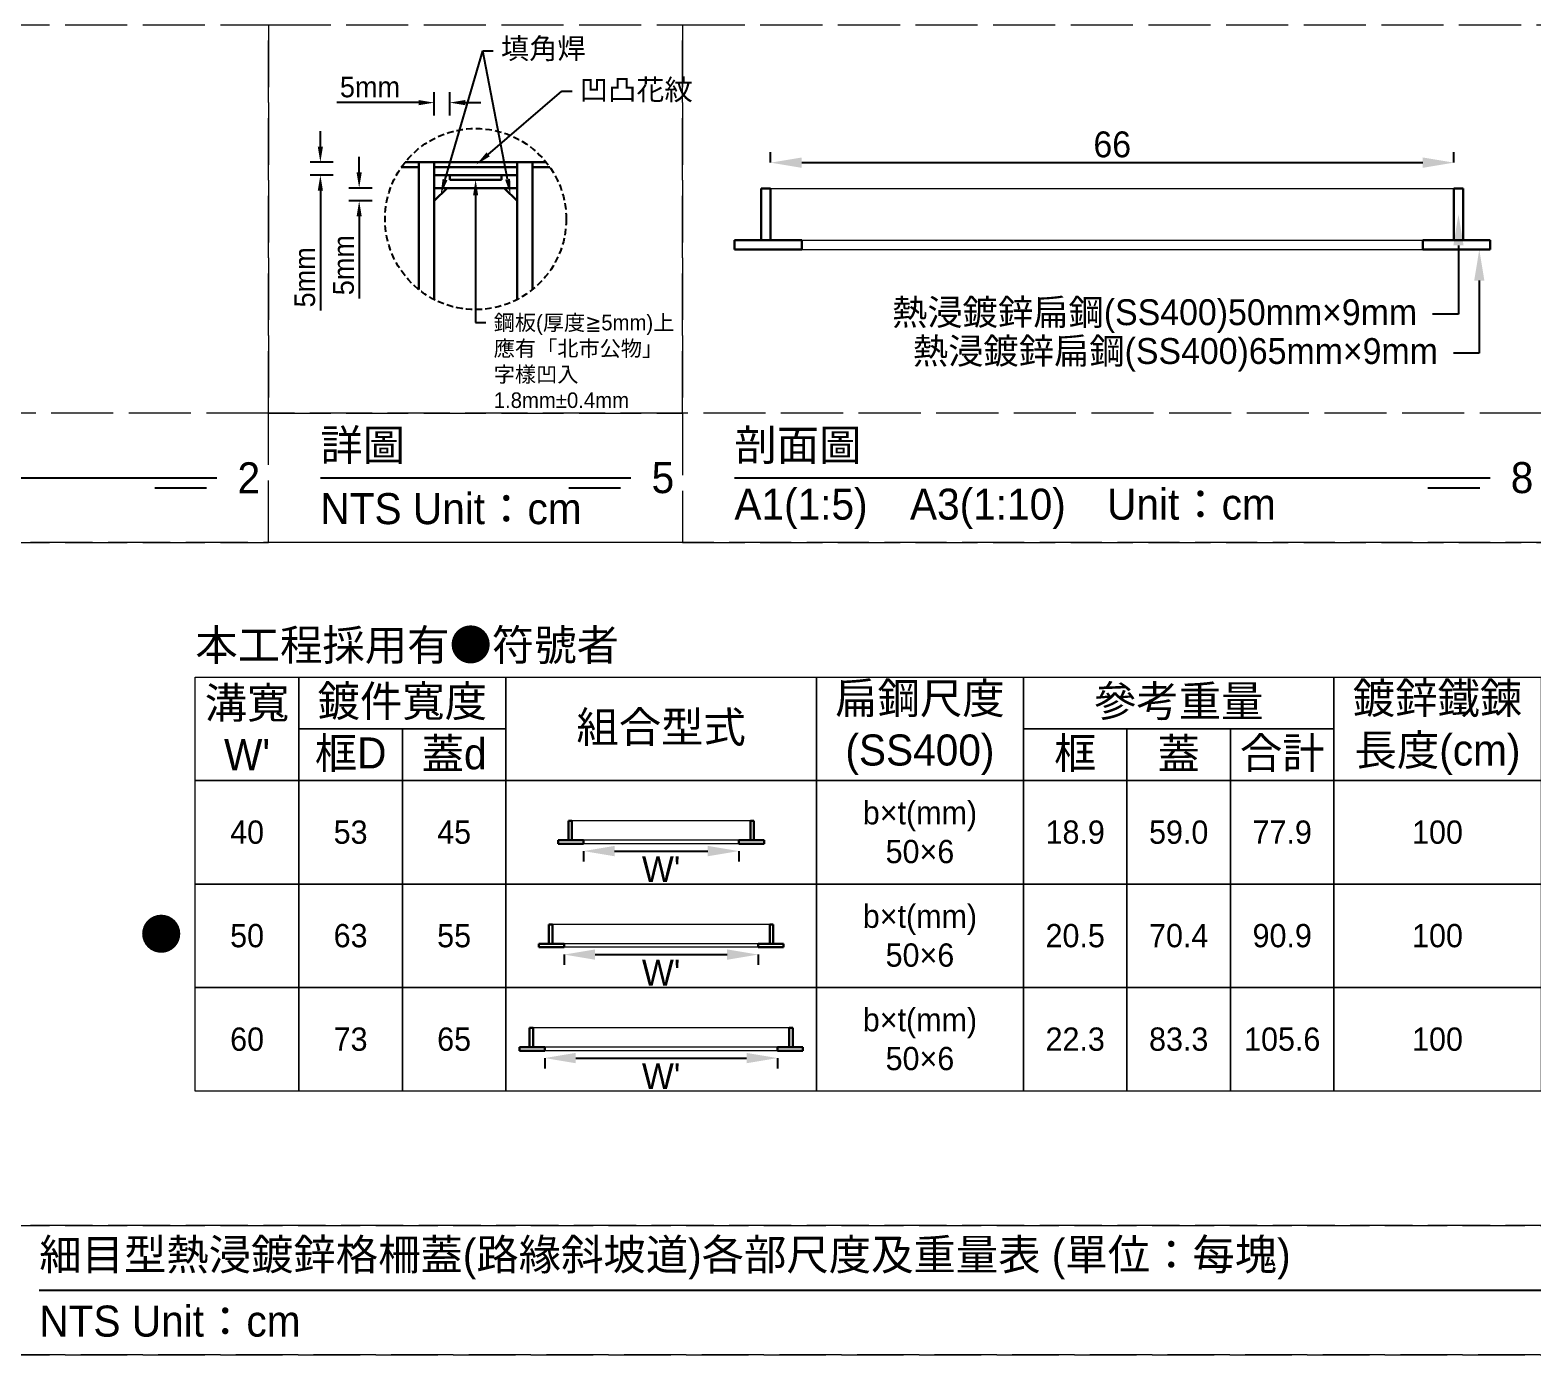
# Model space of a CAD drawing. Extents: x -2640 to 1802, y -2159 to 447.
# Drawn here: x -1521.8 to -1231.6, y -1114 to -858 of the extents above; entities that cross this region are included whole.
import ezdxf
from ezdxf import colors
from ezdxf.entities.mleader import LeaderData, LeaderLine
from ezdxf.math import Vec2, Vec3

# ---------------------------------------------------------------- set-up
doc = ezdxf.new("R2010")
doc.units = 0
doc.header["$MEASUREMENT"] = 0
doc.linetypes.add('ACAD_ISO02W100', pattern=[15, 12, -3])
doc.linetypes.add('HIDDEN', pattern=[0.375, 0.25, -0.125])
for name, color, linetype, lineweight in [('一、1.基本-圖框', 7, 'Continuous', 20), ('二、1.繪圖-既有設施', 8, 'Continuous', 20), ('二、2.繪圖-施作項目', 181, 'Continuous', 30)]:
    doc.layers.add(name, color=color, linetype=linetype, lineweight=lineweight)
doc.layers.add('一、4.基本-隱藏', color=9, linetype='ACAD_ISO02W100', lineweight=20, plot=False)
doc.layers.add('三、3.文字-註解文字', color=2, linetype='Continuous')
doc.styles.add('次圖名(詳圖)', font='MS PGothic.ttf', dxfattribs={"height": 6})
doc.styles.add('註解文字', font='MS PGothic.ttf', dxfattribs={"height": 4})
doc.styles.add('註解文字(詳圖)', font='MS PGothic.ttf', dxfattribs={"height": 5})
doc.dimstyles.new('註解文字', dxfattribs={"dimtxt": 4, "dimasz": 3, "dimexe": 2, "dimexo": 5, "dimgap": 1, "dimtad": 2, "dimzin": 0, "dimdsep": 46, "dimtxsty": '註解文字', "dimcen": 0.1, "dimclrd": 144, "dimclre": 144, "dimclrt": 256, "dimadec": 0, "dimazin": 0, "dimtfac": 1, "dimtofl": 0, "dimtmove": 0, "dimatfit": 3, "dimfxlon": 1, "dimtolj": 1, "dimtzin": 0, "dimlwd": -1, "dimlwe": -1, "dimarcsym": 1})
doc.dimstyles.new('註解文字(詳圖)', dxfattribs={"dimtxt": 5, "dimasz": 6, "dimexe": 2, "dimexo": 5, "dimgap": 1, "dimtad": 2, "dimzin": 0, "dimdsep": 46, "dimtxsty": '註解文字(詳圖)', "dimcen": 0.1, "dimclrd": 144, "dimclre": 144, "dimclrt": 256, "dimadec": 0, "dimazin": 0, "dimtfac": 1, "dimtofl": 0, "dimtmove": 0, "dimatfit": 3, "dimfxlon": 1, "dimtolj": 1, "dimtzin": 0, "dimlwd": -1, "dimlwe": -1, "dimarcsym": 1})

# ---------------------------------------------------------------- blocks, each defined once
blk = doc.blocks.new('*D197')
at = {"layer": 'Defpoints', "color": 0, "transparency": 16777216}
for p in [(-1443.69, -872), (-1443.69, -886), (-1440.69, -886)]:
    blk.add_point(p, dxfattribs=at)
at = {"layer": '三、3.文字-註解文字', "color": 144, "transparency": 16777216}
for p, q in [((-1443.69, -874.5), (-1443.69, -870)), ((-1440.69, -874.5), (-1440.69, -870)), ((-1446.69, -872), (-1462.51, -872)), ((-1437.69, -872), (-1434.69, -872))]:
    blk.add_line(p, q, dxfattribs=at)
for points in [[(-1446.69, -871.5), (-1446.69, -872.5), (-1443.69, -872)], [(-1437.69, -871.5), (-1437.69, -872.5), (-1440.69, -872)]]:
    blk.add_solid(points, dxfattribs=at)
at = {"layer": '三、3.文字-註解文字', "transparency": 16777216, "insert": (-1456.1, -869), "char_height": 4, "attachment_point": 5, "style": '註解文字'}
blk.add_mtext('\\A1;5mm', dxfattribs=at)
blk = doc.blocks.new('*D198')
at = {"layer": 'Defpoints', "color": 0, "transparency": 16777216}
for p in [(-1465.69, -883.5), (-1443.69, -883.5), (-1443.69, -886)]:
    blk.add_point(p, dxfattribs=at)
at = {"layer": '三、3.文字-註解文字', "color": 144, "transparency": 16777216}
for p, q in [((-1465.69, -880.5), (-1465.69, -877.5)), ((-1463.19, -883.5), (-1467.69, -883.5)), ((-1463.19, -886), (-1467.69, -886)), ((-1465.69, -889), (-1465.69, -912.17))]:
    blk.add_line(p, q, dxfattribs=at)
for points in [[(-1466.19, -880.5), (-1465.19, -880.5), (-1465.69, -883.5)], [(-1466.19, -889), (-1465.19, -889), (-1465.69, -886)]]:
    blk.add_solid(points, dxfattribs=at)
at = {"layer": '三、3.文字-註解文字', "transparency": 16777216, "insert": (-1468.69, -905.76), "char_height": 4, "attachment_point": 5, "rotation": 90, "style": '註解文字'}
blk.add_mtext('\\A1;5mm', dxfattribs=at)
blk = doc.blocks.new('*D199')
at = {"layer": 'Defpoints', "color": 0, "transparency": 16777216}
for p in [(-1443.69, -888.5), (-1458.19, -891), (-1443.69, -891)]:
    blk.add_point(p, dxfattribs=at)
at = {"layer": '三、3.文字-註解文字', "color": 144, "transparency": 16777216}
for p, q in [((-1458.19, -885.5), (-1458.19, -882.5)), ((-1455.69, -888.5), (-1460.19, -888.5)), ((-1455.69, -891), (-1460.19, -891)), ((-1458.19, -894), (-1458.19, -909.82))]:
    blk.add_line(p, q, dxfattribs=at)
for points in [[(-1458.69, -885.5), (-1457.69, -885.5), (-1458.19, -888.5)], [(-1458.69, -894), (-1457.69, -894), (-1458.19, -891)]]:
    blk.add_solid(points, dxfattribs=at)
at = {"layer": '三、3.文字-註解文字', "transparency": 16777216, "insert": (-1461.19, -903.41), "char_height": 4, "attachment_point": 5, "rotation": 90, "style": '註解文字'}
blk.add_mtext('\\A1;5mm', dxfattribs=at)
blk = doc.blocks.new('*D183')
at = {"layer": 'Defpoints', "color": 0, "transparency": 16777216}
for p in [(-1246.69, -883.6), (-1378.69, -888.6), (-1246.69, -888.6)]:
    blk.add_point(p, dxfattribs=at)
at = {"layer": '三、3.文字-註解文字', "color": 144, "transparency": 16777216}
for p, q in [((-1378.69, -883.6), (-1378.69, -881.6)), ((-1246.69, -883.6), (-1246.69, -881.6)), ((-1372.69, -883.6), (-1252.69, -883.6))]:
    blk.add_line(p, q, dxfattribs=at)
for points in [[(-1372.69, -882.6), (-1372.69, -884.6), (-1378.69, -883.6)], [(-1252.69, -882.6), (-1252.69, -884.6), (-1246.69, -883.6)]]:
    blk.add_solid(points, dxfattribs=at)
at = {"layer": '三、3.文字-註解文字', "transparency": 16777216, "insert": (-1312.69, -880.1), "char_height": 5, "attachment_point": 5, "style": '註解文字(詳圖)'}
blk.add_mtext('\\A1;66', dxfattribs=at)
blk = doc.blocks.new('*D185')
at = {"layer": 'Defpoints', "color": 0, "transparency": 16777216}
for p in [(-1414.85, -1015.21), (-1384.85, -1015.21), (-1384.85, -1016.63)]:
    blk.add_point(p, dxfattribs=at)
at = {"layer": '三、3.文字-註解文字', "color": 144, "transparency": 16777216}
for p, q in [((-1414.85, -1016.63), (-1414.85, -1018.63)), ((-1408.85, -1016.63), (-1390.85, -1016.63)), ((-1384.85, -1016.63), (-1384.85, -1018.63))]:
    blk.add_line(p, q, dxfattribs=at)
for points in [[(-1408.85, -1015.63), (-1408.85, -1017.63), (-1414.85, -1016.63)], [(-1390.85, -1015.63), (-1390.85, -1017.63), (-1384.85, -1016.63)]]:
    blk.add_solid(points, dxfattribs=at)
at = {"layer": '三、3.文字-註解文字', "transparency": 16777216, "insert": (-1399.85, -1020.13), "char_height": 5, "attachment_point": 5, "style": '註解文字(詳圖)'}
blk.add_mtext("\\A1;W'", dxfattribs=at)
blk = doc.blocks.new('*D186')
at = {"layer": 'Defpoints', "color": 0, "transparency": 16777216}
for p in [(-1418.6, -1035.21), (-1381.1, -1035.21), (-1381.1, -1036.63)]:
    blk.add_point(p, dxfattribs=at)
at = {"layer": '三、3.文字-註解文字', "color": 144, "transparency": 16777216}
for p, q in [((-1418.6, -1036.63), (-1418.6, -1038.63)), ((-1412.6, -1036.63), (-1387.1, -1036.63)), ((-1381.1, -1036.63), (-1381.1, -1038.63))]:
    blk.add_line(p, q, dxfattribs=at)
for points in [[(-1412.6, -1035.63), (-1412.6, -1037.63), (-1418.6, -1036.63)], [(-1387.1, -1035.63), (-1387.1, -1037.63), (-1381.1, -1036.63)]]:
    blk.add_solid(points, dxfattribs=at)
at = {"layer": '三、3.文字-註解文字', "transparency": 16777216, "insert": (-1399.85, -1040.13), "char_height": 5, "attachment_point": 5, "style": '註解文字(詳圖)'}
blk.add_mtext("\\A1;W'", dxfattribs=at)
blk = doc.blocks.new('*D187')
at = {"layer": 'Defpoints', "color": 0, "transparency": 16777216}
for p in [(-1422.35, -1055.21), (-1377.35, -1055.21), (-1377.35, -1056.63)]:
    blk.add_point(p, dxfattribs=at)
at = {"layer": '三、3.文字-註解文字', "color": 144, "transparency": 16777216}
for p, q in [((-1422.35, -1056.63), (-1422.35, -1058.63)), ((-1416.35, -1056.63), (-1383.35, -1056.63)), ((-1377.35, -1056.63), (-1377.35, -1058.63))]:
    blk.add_line(p, q, dxfattribs=at)
for points in [[(-1416.35, -1055.63), (-1416.35, -1057.63), (-1422.35, -1056.63)], [(-1383.35, -1055.63), (-1383.35, -1057.63), (-1377.35, -1056.63)]]:
    blk.add_solid(points, dxfattribs=at)
at = {"layer": '三、3.文字-註解文字', "transparency": 16777216, "insert": (-1399.85, -1060.13), "char_height": 5, "attachment_point": 5, "style": '註解文字(詳圖)'}
blk.add_mtext("\\A1;W'", dxfattribs=at)

msp = doc.modelspace()

# ---------------------------------------------------------------- linework, layer by layer
at = {"layer": '一、1.基本-圖框'}
for points in [[(-1489.847, -983), (-1469.847, -983), (-1469.847, -1003), (-1489.847, -1003)], [(-1489.847, -983), (-1189.847, -983), (-1189.847, -1063), (-1489.847, -1063)], [(-1469.847, -983), (-1429.847, -983), (-1429.847, -993), (-1469.847, -993)], [(-1429.847, -983), (-1369.847, -983), (-1369.847, -1003), (-1429.847, -1003)], [(-1369.847, -983), (-1329.847, -983), (-1329.847, -1003), (-1369.847, -1003)], [(-1329.847, -983), (-1269.847, -983), (-1269.847, -993), (-1329.847, -993)], [(-1269.847, -983), (-1229.847, -983), (-1229.847, -1003), (-1269.847, -1003)], [(-1469.847, -993), (-1449.847, -993), (-1449.847, -1003), (-1469.847, -1003)], [(-1449.847, -993), (-1429.847, -993), (-1429.847, -1003), (-1449.847, -1003)], [(-1329.847, -993), (-1309.847, -993), (-1309.847, -1003), (-1329.847, -1003)], [(-1309.847, -993), (-1289.847, -993), (-1289.847, -1003), (-1309.847, -1003)], [(-1289.847, -993), (-1269.847, -993), (-1269.847, -1003), (-1289.847, -1003)], [(-1489.847, -1003), (-1469.847, -1003), (-1469.847, -1023), (-1489.847, -1023)], [(-1469.847, -1003), (-1449.847, -1003), (-1449.847, -1023), (-1469.847, -1023)], [(-1449.847, -1003), (-1429.847, -1003), (-1429.847, -1023), (-1449.847, -1023)], [(-1429.847, -1003), (-1369.847, -1003), (-1369.847, -1023), (-1429.847, -1023)], [(-1369.847, -1003), (-1329.847, -1003), (-1329.847, -1023), (-1369.847, -1023)], [(-1329.847, -1003), (-1309.847, -1003), (-1309.847, -1023), (-1329.847, -1023)], [(-1309.847, -1003), (-1289.847, -1003), (-1289.847, -1023), (-1309.847, -1023)], [(-1289.847, -1003), (-1269.847, -1003), (-1269.847, -1023), (-1289.847, -1023)], [(-1269.847, -1003), (-1229.847, -1003), (-1229.847, -1023), (-1269.847, -1023)], [(-1489.847, -1023), (-1469.847, -1023), (-1469.847, -1043), (-1489.847, -1043)], [(-1469.847, -1023), (-1449.847, -1023), (-1449.847, -1043), (-1469.847, -1043)], [(-1449.847, -1023), (-1429.847, -1023), (-1429.847, -1043), (-1449.847, -1043)], [(-1429.847, -1023), (-1369.847, -1023), (-1369.847, -1043), (-1429.847, -1043)], [(-1369.847, -1023), (-1329.847, -1023), (-1329.847, -1043), (-1369.847, -1043)], [(-1329.847, -1023), (-1309.847, -1023), (-1309.847, -1043), (-1329.847, -1043)], [(-1309.847, -1023), (-1289.847, -1023), (-1289.847, -1043), (-1309.847, -1043)], [(-1289.847, -1023), (-1269.847, -1023), (-1269.847, -1043), (-1289.847, -1043)], [(-1269.847, -1023), (-1229.847, -1023), (-1229.847, -1043), (-1269.847, -1043)], [(-1489.847, -1043), (-1469.847, -1043), (-1469.847, -1063), (-1489.847, -1063)], [(-1469.847, -1043), (-1449.847, -1043), (-1449.847, -1063), (-1469.847, -1063)], [(-1449.847, -1043), (-1429.847, -1043), (-1429.847, -1063), (-1449.847, -1063)], [(-1429.847, -1043), (-1369.847, -1043), (-1369.847, -1063), (-1429.847, -1063)], [(-1369.847, -1043), (-1329.847, -1043), (-1329.847, -1063), (-1369.847, -1063)], [(-1329.847, -1043), (-1309.847, -1043), (-1309.847, -1063), (-1329.847, -1063)], [(-1309.847, -1043), (-1289.847, -1043), (-1289.847, -1063), (-1309.847, -1063)], [(-1289.847, -1043), (-1269.847, -1043), (-1269.847, -1063), (-1289.847, -1063)], [(-1269.847, -1043), (-1229.847, -1043), (-1229.847, -1063), (-1269.847, -1063)]]:
    msp.add_lwpolyline(points, close=True, dxfattribs=at)
at = {"layer": '一、4.基本-隱藏'}
for points in [[(-1710, -607), (-930, -607), (-930, -1114), (-1710, -1114)], [(-1710, -857), (-1475.693, -857), (-1475.693, -932), (-1710, -932)], [(-1475.693, -857), (-1395.693, -857), (-1395.693, -932), (-1475.693, -932)], [(-1395.693, -857), (-1229.693, -857), (-1229.693, -932), (-1395.693, -932)], [(-1710, -957), (-1475.693, -957), (-1475.693, -932), (-1710, -932)], [(-1475.693, -932), (-1395.693, -932), (-1395.693, -957), (-1475.693, -957)], [(-1395.693, -957), (-1229.693, -957), (-1229.693, -932), (-1395.693, -932)], [(-1149.693, -957), (-1530, -957), (-1530, -1089), (-1149.693, -1089)], [(-1530, -1114), (-1149.693, -1114), (-1149.693, -1089), (-1530, -1089)]]:
    msp.add_lwpolyline(points, close=True, dxfattribs=at)
at = {"layer": '三、3.文字-註解文字'}
for points in [[(-1700, -944.5), (-1485.693, -944.5)], [(-1465.693, -944.5), (-1405.693, -944.5)], [(-1385.693, -944.5), (-1239.693, -944.5)], [(-1487.693, -946.5), (-1497.693, -946.5)], [(-1407.693, -946.5), (-1417.693, -946.5)], [(-1241.693, -946.5), (-1251.693, -946.5)], [(-1520, -1101.5), (-1159.693, -1101.5)]]:
    msp.add_lwpolyline(points, dxfattribs=at)
at = {"layer": '三、3.文字-註解文字', "linetype": 'HIDDEN', "ltscale": 5}
msp.add_circle((-1435.693, -894.5), 17.5, dxfattribs=at)
at = {"layer": '二、1.繪圖-既有設施'}
for points in [[(-1378.693, -888.6), (-1246.693, -888.6)], [(-1372.693, -898.6), (-1252.693, -898.6)], [(-1372.693, -900.4), (-1252.693, -900.4)], [(-1382.597, -1010.788), (-1417.097, -1010.788)], [(-1384.847, -1014.538), (-1414.847, -1014.538)], [(-1384.847, -1015.212), (-1414.847, -1015.212)], [(-1378.847, -1030.787), (-1420.847, -1030.787)], [(-1381.097, -1034.537), (-1418.597, -1034.537)], [(-1381.097, -1035.213), (-1418.597, -1035.213)], [(-1375.097, -1050.787), (-1424.597, -1050.787)], [(-1377.347, -1054.537), (-1422.347, -1054.537)], [(-1377.347, -1055.213), (-1422.347, -1055.213)]]:
    msp.add_lwpolyline(points, dxfattribs=at)
at = {"layer": '二、2.繪圖-施作項目'}
for points in [[(-1450.055, -884.5), (-1446.693, -884.5)], [(-1449.304, -883.5), (-1422.083, -883.5)], [(-1446.693, -883.5), (-1446.693, -908.111)], [(-1443.693, -883.5), (-1443.693, -910.064)], [(-1443.693, -884.5), (-1427.693, -884.5)], [(-1427.693, -883.5), (-1427.693, -910.064)], [(-1424.693, -883.5), (-1424.693, -908.111)], [(-1424.693, -884.5), (-1421.332, -884.5)], [(-1443.693, -886), (-1427.693, -886)], [(-1440.693, -886), (-1430.693, -886)], [(-1440.693, -886.9), (-1440.693, -886)], [(-1440.693, -886.9), (-1430.693, -886.9)], [(-1430.693, -886.9), (-1430.693, -886)], [(-1443.693, -888.5), (-1427.693, -888.5)], [(-1441.193, -888.5), (-1443.693, -891)], [(-1430.193, -888.5), (-1427.693, -891)], [(-1380.493, -888.6), (-1380.493, -898.6)], [(-1380.493, -888.6), (-1378.693, -888.6)], [(-1378.693, -888.6), (-1378.693, -898.6)], [(-1246.693, -888.6), (-1246.693, -898.6)], [(-1246.693, -888.6), (-1244.893, -888.6)], [(-1244.893, -888.6), (-1244.893, -898.6)], [(-1385.693, -898.6), (-1385.693, -900.4)], [(-1385.693, -898.6), (-1372.693, -898.6)], [(-1372.693, -898.6), (-1372.693, -900.4)], [(-1252.693, -898.6), (-1252.693, -900.4)], [(-1252.693, -898.6), (-1239.693, -898.6)], [(-1239.693, -898.6), (-1239.693, -900.4)], [(-1385.693, -900.4), (-1372.693, -900.4)], [(-1252.693, -900.4), (-1239.693, -900.4)], [(-1417.772, -1010.788), (-1417.772, -1014.538)], [(-1417.097, -1010.788), (-1417.772, -1010.788)], [(-1417.097, -1010.788), (-1417.097, -1014.538)], [(-1382.597, -1010.788), (-1382.597, -1014.538)], [(-1381.922, -1010.788), (-1382.597, -1010.788)], [(-1381.922, -1010.788), (-1381.922, -1014.538)], [(-1419.722, -1014.538), (-1419.722, -1015.212)], [(-1414.847, -1014.538), (-1419.722, -1014.538)], [(-1414.847, -1015.212), (-1419.722, -1015.212)], [(-1414.847, -1014.538), (-1414.847, -1015.212)], [(-1384.847, -1014.538), (-1384.847, -1015.212)], [(-1379.972, -1014.538), (-1384.847, -1014.538)], [(-1379.972, -1015.212), (-1384.847, -1015.212)], [(-1379.972, -1014.538), (-1379.972, -1015.212)], [(-1421.522, -1030.787), (-1421.522, -1034.537)], [(-1420.847, -1030.787), (-1421.522, -1030.787)], [(-1420.847, -1030.787), (-1420.847, -1034.537)], [(-1378.847, -1030.787), (-1378.847, -1034.537)], [(-1378.172, -1030.787), (-1378.847, -1030.787)], [(-1378.172, -1030.787), (-1378.172, -1034.537)], [(-1423.472, -1034.537), (-1423.472, -1035.213)], [(-1418.597, -1034.537), (-1423.472, -1034.537)], [(-1418.597, -1035.213), (-1423.472, -1035.213)], [(-1418.597, -1034.537), (-1418.597, -1035.213)], [(-1381.097, -1034.537), (-1381.097, -1035.213)], [(-1376.222, -1034.537), (-1381.097, -1034.537)], [(-1376.222, -1035.213), (-1381.097, -1035.213)], [(-1376.222, -1034.537), (-1376.222, -1035.213)], [(-1425.272, -1050.787), (-1425.272, -1054.537)], [(-1424.597, -1050.787), (-1425.272, -1050.787)], [(-1424.597, -1050.787), (-1424.597, -1054.537)], [(-1375.097, -1050.787), (-1375.097, -1054.537)], [(-1374.422, -1050.787), (-1375.097, -1050.787)], [(-1374.422, -1050.787), (-1374.422, -1054.537)], [(-1427.222, -1054.537), (-1427.222, -1055.213)], [(-1422.347, -1054.537), (-1427.222, -1054.537)], [(-1422.347, -1055.213), (-1427.222, -1055.213)], [(-1422.347, -1054.537), (-1422.347, -1055.213)], [(-1377.347, -1054.537), (-1377.347, -1055.213)], [(-1372.472, -1054.537), (-1377.347, -1054.537)], [(-1372.472, -1055.213), (-1377.347, -1055.213)], [(-1372.472, -1054.537), (-1372.472, -1055.213)]]:
    msp.add_lwpolyline(points, dxfattribs=at)

# ---------------------------------------------------------------- texts
at = {"layer": '一、1.基本-圖框', "char_height": 6, "attachment_point": 5, "style": '註解文字(詳圖)'}
for s, width, insert in [('扁鋼尺度\\P(SS400)', 35.26712, (-1349.847, -993)), ('{\\fMS PGothic|b0|i0|c128|p34;鍍鋅鐵鍊長度}(cm)', 35.26712, (-1249.847, -993)), ("{\\fMS PGothic|b0|i0|c128|p34;溝寬\\P}W'", 22.09955, (-1479.847, -993)), ('鍍件寬度', 35.26712, (-1449.847, -988)), ('參考重量', 35.26712, (-1299.847, -988)), ('組合型式', 35.26712, (-1399.847, -993)), ('框D', 35.26712, (-1459.847, -998)), ('蓋d', 35.26712, (-1439.847, -998)), ('框', 35.26712, (-1319.847, -998)), ('蓋', 35.26712, (-1299.847, -998)), ('合計', 35.26712, (-1279.847, -998))]:
    msp.add_mtext_dynamic_manual_height_columns(s, width=width, gutter_width=30, heights=[0], dxfattribs=dict(at, insert=insert))
at = {"layer": '三、3.文字-註解文字'}
for s, width, gutter_width, insert, char_height, attachment_point, style in [('詳圖', 30.14945, 15, (-1465.693, -938.5), 6, 4, '次圖名(詳圖)'), ('剖面圖', 109.33936, 15, (-1385.693, -938.5), 6, 4, '次圖名(詳圖)'), ('2', 3, 15, (-1481.693, -944.5), 6, 4, '次圖名(詳圖)'), ('5', 3, 15, (-1401.693, -944.5), 6, 4, '次圖名(詳圖)'), ('8', 3, 15, (-1235.693, -944.5), 6, 4, '次圖名(詳圖)'), ('NTS{\\fMS PGothic|b0|i0|c128|p34; Unit：cm}', 93.26158, 15, (-1465.693, -950.5), 6, 4, '次圖名(詳圖)'), ('{\\fMS PGothic|b0|i0|c128|p34;A1(1:}5{\\fMS PGothic|b0|i0|c128|p34;)\u3000A3(1:}1{\\fMS PGothic|b0|i0|c128|p34;0)^IUnit：cm}', 136.03259, 15, (-1385.693, -950.5), 6, 4, '次圖名(詳圖)'), ('{\\fMS PGothic|b0|i0|c128|p34;本工程採用有●符號者}', 89.58136, 30, (-1489.847, -980.5), 6, 7, '次圖名(詳圖)'), ('{\\fMS PGothic|b0|i0|c128|p34;b×t(mm)\\P50×6}', 53.3682, 30, (-1349.847, -1013), 4.5, 5, '註解文字(詳圖)'), ('40', 9.06048, 30, (-1479.847, -1013), 4.5, 5, '註解文字(詳圖)'), ('53', 9.06048, 30, (-1459.847, -1013), 4.5, 5, '註解文字(詳圖)'), ('45', 9.06048, 30, (-1439.847, -1013), 4.5, 5, '註解文字(詳圖)'), ('18.9', 9.06048, 30, (-1319.847, -1013), 4.5, 5, '註解文字(詳圖)'), ('59.0', 9.06048, 30, (-1299.847, -1013), 4.5, 5, '註解文字(詳圖)'), ('77.9', 9.06048, 30, (-1279.847, -1013), 4.5, 5, '註解文字(詳圖)'), ('100', 9.06048, 30, (-1249.847, -1013), 4.5, 5, '註解文字(詳圖)'), ('b×t(mm)\\P50×6', 53.3682, 30, (-1349.847, -1033), 4.5, 5, '註解文字(詳圖)'), ('{\\fMS PGothic|b0|i0|c128|p34;●}', 9.0506, 30, (-1492.347, -1033), 6, 6, '次圖名(詳圖)'), ('50', 9.06048, 30, (-1479.847, -1033), 4.5, 5, '註解文字(詳圖)'), ('63', 9.06048, 30, (-1459.847, -1033), 4.5, 5, '註解文字(詳圖)'), ('55', 9.06048, 30, (-1439.847, -1033), 4.5, 5, '註解文字(詳圖)'), ('20.5', 9.06048, 30, (-1319.847, -1033), 4.5, 5, '註解文字(詳圖)'), ('70.4', 9.06048, 30, (-1299.847, -1033), 4.5, 5, '註解文字(詳圖)'), ('90.9', 9.06048, 30, (-1279.847, -1033), 4.5, 5, '註解文字(詳圖)'), ('100', 9.06048, 30, (-1249.847, -1033), 4.5, 5, '註解文字(詳圖)'), ('b×t(mm)\\P50×6', 53.3682, 30, (-1349.847, -1053), 4.5, 5, '註解文字(詳圖)'), ('60', 9.06048, 30, (-1479.847, -1053), 4.5, 5, '註解文字(詳圖)'), ('73', 9.06048, 30, (-1459.847, -1053), 4.5, 5, '註解文字(詳圖)'), ('65', 9.06048, 30, (-1439.847, -1053), 4.5, 5, '註解文字(詳圖)'), ('22.3', 9.06048, 30, (-1319.847, -1053), 4.5, 5, '註解文字(詳圖)'), ('83.3', 9.06048, 30, (-1299.847, -1053), 4.5, 5, '註解文字(詳圖)'), ('105.6', 9.06048, 30, (-1279.847, -1053), 4.5, 5, '註解文字(詳圖)'), ('100', 9.06048, 30, (-1249.847, -1053), 4.5, 5, '註解文字(詳圖)'), ('細目型{\\fMS PGothic|b0|i0|c128|p34;熱浸鍍鋅格柵蓋}(路緣斜坡道){\\fMS PGothic|b0|i0|c128|p34;各部尺度及重量表 (單位：每塊)}', 256.26644, 15, (-1520, -1095.5), 6, 4, '次圖名(詳圖)'), ('NTS{\\fMS PGothic|b0|i0|c128|p34; Unit：cm}', 93.26158, 15, (-1520, -1107.5), 6, 4, '次圖名(詳圖)')]:
    msp.add_mtext_dynamic_manual_height_columns(s, width=width, gutter_width=gutter_width, heights=[0], dxfattribs=dict(at, insert=insert, char_height=char_height, attachment_point=attachment_point, style=style))

# ---------------------------------------------------------------- dimensions: what is measured, and where the dimension line sits
for p1, p2, distance, picture, middle in [((-1440.693, -886), (-1443.693, -886), -14, '*D197', (-1456.102, -869)), ((-1443.693, -888.5), (-1443.693, -891), -14.5, '*D199', (-1461.193, -903.409))]:
    dim = msp.add_aligned_dim(p1=p1, p2=p2, distance=distance, text='5mm', dimstyle='註解文字', dxfattribs=at)
    dim.commit()
    dim.dimension.update_dxf_attribs({"geometry": picture, "text_midpoint": middle})
dim = msp.add_linear_dim(base=(-1465.693, -883.5), p1=(-1443.693, -886), p2=(-1443.693, -883.5), angle=90, text='5mm', dimstyle='註解文字', dxfattribs=at)
dim.commit()
dim.dimension.update_dxf_attribs({"geometry": '*D198', "text_midpoint": (-1465.693, -905.761), "dimtype": 161})
for base, p1, p2, text, picture, middle in [((-1246.693, -883.6), (-1378.693, -888.6), (-1246.693, -888.6), '66', '*D183', (-1312.693, -880.1)), ((-1384.847, -1016.628), (-1414.847, -1015.212), (-1384.847, -1015.212), "W'", '*D185', (-1399.847, -1020.128)), ((-1381.097, -1036.628), (-1418.597, -1035.213), (-1381.097, -1035.213), "W'", '*D186', (-1399.847, -1040.128)), ((-1377.347, -1056.628), (-1422.347, -1055.213), (-1377.347, -1055.213), "W'", '*D187', (-1399.847, -1060.128))]:
    dim = msp.add_linear_dim(base=base, p1=p1, p2=p2, text=text, dimstyle='註解文字(詳圖)', dxfattribs=at)
    dim.commit()
    dim.dimension.update_dxf_attribs({"geometry": picture, "text_midpoint": middle})

# ---------------------------------------------------------------- leaders
ml = msp.add_multileader_mtext('Standard', dxfattribs=at)
ml.set_content('填角{\\fPMingLiU|b0|i0|c136|p18;焊}', color=256, style='註解文字')
ml.set_leader_properties(color=144, linetype='ByLayer', lineweight=-1)
ml.build(insert=Vec2(0, 0))
ml.multileader.update_dxf_attribs({"dogleg_length": 2, "arrow_head_size": 3})
ctx = ml.context
ctx.base_point, ctx.arrow_head_size, ctx.landing_gap_size, ctx.plane_origin = Vec3(-1432.292, -862), 3, 1.5, Vec3(-1416.96, -884.95)
notes = []
notes.append((ctx, [(0, (1, 1, 0), (-1434.292, -862), (1, 0), 2, [(0, [(-1442.443, -889.75)], 0, [])])]))
ctx.mtext.insert, ctx.mtext.flow_direction = Vec3(-1430.792, -859.547), 5
ml = msp.add_multileader_mtext('Standard', dxfattribs=at)
ml.set_content('{\\fMS PGothic|b0|i0|c128|p34; }', color=256, style='註解文字')
ml.set_leader_properties(color=144, linetype='ByLayer', lineweight=-1)
ml.build(insert=Vec2(0, 0))
ml.multileader.update_dxf_attribs({"dogleg_length": 0, "arrow_head_size": 3})
ctx = ml.context
ctx.base_point, ctx.char_height, ctx.arrow_head_size, ctx.landing_gap_size, ctx.plane_origin = Vec3(-1438.621, -862), 3, 3, 1.5, Vec3(-1403.46, -884.95)
ctx.text_align_type = 2
notes.append((ctx, [(1, (1, 1, 0), (-1434.292, -862), (-1, 0), 0, [(0, [(-1428.943, -889.75)], 0, [])])]))
ctx.mtext.insert, ctx.mtext.alignment, ctx.mtext.flow_direction = Vec3(-1435.792, -860.5), 3, 5
ml = msp.add_multileader_mtext('Standard', dxfattribs=at)
ml.set_content('凹凸花紋', color=256, style='註解文字')
ml.set_leader_properties(color=144, linetype='ByLayer', lineweight=-1)
ml.build(insert=Vec2(0, 0))
ml.multileader.update_dxf_attribs({"dogleg_length": 2, "arrow_head_size": 3})
ctx = ml.context
ctx.base_point, ctx.arrow_head_size, ctx.landing_gap_size, ctx.plane_origin = Vec3(-1417.064, -869.772), 3, 1.5, Vec3(-1416.96, -879.95)
notes.append((ctx, [(0, (1, 1, 0), (-1419.064, -869.772), (1, 0), 2, [(0, [(-1435.538, -883.96)], 0, [])])]))
ctx.mtext.insert, ctx.mtext.flow_direction = Vec3(-1415.564, -867.499), 5
ml = msp.add_multileader_mtext('Standard', dxfattribs=at)
ml.set_content('{\\fMS PGothic|b0|i0|c128|p34;鋼板(厚度≧5mm)上應有「北市公物」字樣凹入1.8mm%%P0.4mm}', color=256, style='註解文字')
ml.set_leader_properties(color=144, linetype='ByLayer', lineweight=-1)
ml.build(insert=Vec2(0, 0))
ml.multileader.update_dxf_attribs({"dogleg_length": 2, "arrow_head_size": 3})
ctx = ml.context
ctx.base_point, ctx.char_height, ctx.arrow_head_size, ctx.landing_gap_size, ctx.plane_origin = Vec3(-1433.693, -914.5), 3, 3, 1.5, Vec3(-1468.6, -893.664)
notes.append((ctx, [(0, (1, 1, 0), (-1435.693, -914.5), (1, 0), 2, [(0, [(-1435.693, -886.9)], 0, [])])]))
ctx.mtext.insert, ctx.mtext.width, ctx.mtext.flow_direction = Vec3(-1432.193, -913), 35.71327, 5
ml = msp.add_multileader_mtext('Standard', dxfattribs=at)
ml.set_content('熱浸鍍鋅扁鋼(SS400)50mm×9mm', color=256, style='註解文字(詳圖)')
ml.set_leader_properties(color=144, linetype='ByLayer', lineweight=-1)
ml.build(insert=Vec2(0, 0))
ml.multileader.update_dxf_attribs({"dogleg_length": 5, "arrow_head_size": 6})
ctx = ml.context
ctx.base_point, ctx.char_height, ctx.arrow_head_size, ctx.landing_gap_size, ctx.plane_origin = Vec3(-1363.157, -912.9), 5, 6, 3, Vec3(-1245.793, -893.6)
ctx.text_align_type = 2
notes.append((ctx, [(1, (1, 1, 0), (-1245.793, -912.9), (-1, 0), 5, [(0, [(-1245.793, -893.6)], 0, [])])]))
ctx.mtext.insert, ctx.mtext.alignment, ctx.mtext.flow_direction = Vec3(-1253.793, -910.002), 3, 5
ml = msp.add_multileader_mtext('Standard', dxfattribs=at)
ml.set_content('{\\fMS PGothic|b0|i0|c128|p34;熱浸鍍鋅扁鋼(SS400)}65{\\fMS PGothic|b0|i0|c128|p34;mm×9mm}', color=256, style='註解文字(詳圖)')
ml.set_leader_properties(color=144, linetype='ByLayer', lineweight=-1)
ml.build(insert=Vec2(0, 0))
ml.multileader.update_dxf_attribs({"dogleg_length": 5, "arrow_head_size": 6})
ctx = ml.context
ctx.base_point, ctx.char_height, ctx.arrow_head_size, ctx.landing_gap_size, ctx.plane_origin = Vec3(-1359.134, -920.4), 5, 6, 3, Vec3(-1241.771, -900.4)
ctx.text_align_type = 2
notes.append((ctx, [(1, (1, 1, 0), (-1241.771, -920.4), (-1, 0), 5, [(0, [(-1241.771, -900.4)], 0, [])])]))
ctx.mtext.insert, ctx.mtext.alignment, ctx.mtext.flow_direction = Vec3(-1249.771, -917.502), 3, 5
for ctx, leaders in notes:
    for number, flags, end, landing, length, lines in leaders:
        leader = LeaderData()
        leader.index, (leader.has_last_leader_line, leader.has_dogleg_vector, leader.attachment_direction) = number, flags
        leader.last_leader_point, leader.dogleg_vector, leader.dogleg_length = Vec3(end), Vec3(landing), length
        for number, points, colour, breaks in lines:
            line = LeaderLine()
            line.index, line.vertices, line.color, line.breaks = number, Vec3.list(points), colors.encode_raw_color(colour), breaks
            leader.lines.append(line)
        ctx.leaders.append(leader)

doc.saveas('drawing.dxf')
